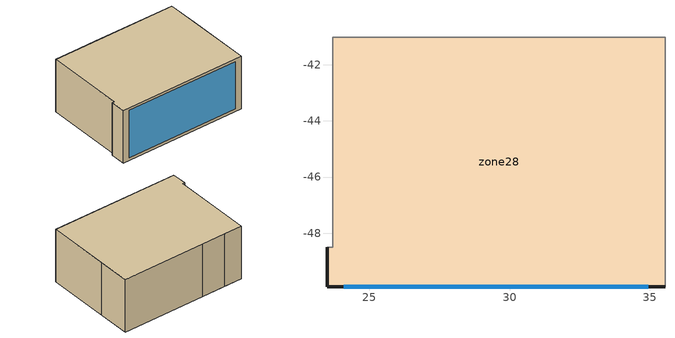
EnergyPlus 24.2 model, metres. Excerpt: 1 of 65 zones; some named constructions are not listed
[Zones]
zone28
 floor to zone42 (Generic Interior Floor): 35.54,-41.02 35.54,-49.9 23.49,-49.9 23.49,-48.51 23.69,-48.51 23.69,-41.02 z0.05
 wall outside (WL_POLIMI-LC_EW05): 23.49,-48.51 23.49,-49.9 z0.05:5.17
 wall outside (WL_POLIMI-LC_EW02): 23.49,-49.9 35.54,-49.9 z0.05:5.17
 wall to zone14 (WL_POLIMI-LC_IW02): 23.69,-41.02 23.69,-48.51 23.49,-48.51 / 27.68,-41.02 25.39,-41.02 z0.05:5.17
 wall to zone46 (Generic Interior Floor): 23.69,-41.02 23.69,-48.51 23.49,-48.51 23.49,-49.9 35.54,-49.9 35.54,-41.02 z5.17
 wall to zone14 (WL_POLIMI-LC_IW03): 35.54,-41.02 27.68,-41.02 / 25.39,-41.02 23.69,-41.02 z0.05:5.17
 wall to zone12-2 (WL_POLIMI-LC_IW02): 35.54,-44.02 35.54,-41.02 z0.05:5.17
 wall to zone30 (WL_POLIMI-LC_IW02): 35.54,-49.9 35.54,-44.02 z0.05:5.17
 window (curtainWallWindowConstruction_U0.9_SHGC0.67_VT0.8): 24.09,-49.9 34.94,-49.9 z0.31:4.91
[SCHEDULE:COMPACT]
OccSch_B1.1: Through: 1/6, For: AllDays, Until: 24:00, 0, Through: 2/16, For: AllDays, Until: 9:00, 0, Until: 18:00, 0.15, Until: 24:00, 0, Through: 5/31, For: Monday, Until: 9:00, 0, Until: 14:00, 0.54, Until: 18:00, 0.58, Until: 24:00, 0, For: Tuesday, Until: 9:00, 0, Until: 14:00, 0.65, Until: 18:00, 0.6, Until: 24:00, 0, For: Wednesday, Until: 9:00, 0, Until: 14:00, 0.56, Until: 18:00, 0.67, Until: 24:00, 0, For: Thursday, Until: 9:00, 0, Until: 14:00, 0.58, Until: 18:00, 0.56, Until: 24:00, 0, For: Friday, Until: 9:00, 0, Until: 14:00, 0.67, Until: 18:00, 0, Until: 24:00, 0, For: Saturday, Until: 24:00, 0, Through: 8/10, For: AllDays, Until: 9:00, 0, Until: 18:00, 0.15, Until: 24:00, 0, Through: 8/26, For: AllDays, Until: 24:00, 0, Through: 9/15, For: AllDays, Until: 9:00, 0, Until: 18:00, 0.15, Until: 24:00, 0, Through: 12/20, For: Monday, Until: 9:00, 0, Until: 14:00, 0.61, Until: 18:00, 0.65, Until: 24:00, 0, For: Tuesday, Until: 9:00, 0, Until: 14:00, 0.69, Until: 18:00, 0.75, Until: 24:00, 0, For: Wednesday, Until: 9:00, 0, Until: 14:00, 0.75, Until: 18:00, 0.65, Until: 24:00, 0, For: Thursday, Until: 24:00, 0, For: Friday, Until: 9:00, 0, Until: 14:00, 0.69, Until: 18:00, 0, Until: 24:00, 0, For: Saturday, Until: 24:00, 0, Through: 12/31, For: AllDays, Until: 24:00, 0
VAV_OccSch_B0.6: Through: 1/6, For: AllDays, Until: 24:00, 0.214, Through: 2/16, For: AllDays, Until: 9:00, 0.214, Until: 18:00, 0.15, Until: 24:00, 0.214, Through: 5/31, For: Monday, Until: 9:00, 0.214, Until: 14:00, 0.3, Until: 18:00, 0.21, Until: 24:00, 0.214, For: Tuesday, Until: 24:00, 0.214, For: Wednesday, Until: 9:00, 0.214, Until: 14:00, 0.12, Until: 18:00, 0.214, Until: 24:00, 0.214, For: Thursday, Until: 24:00, 0.214, For: Friday, Until: 9:00, 0.214, Until: 14:00, 0.3, Until: 18:00, 0.21, Until: 24:00, 0.214, For: Saturday, Until: 24:00, 0.214, Through: 8/10, For: AllDays, Until: 9:00, 0.214, Until: 18:00, 0.15, Until: 24:00, 0.214, Through: 8/26, For: AllDays, Until: 24:00, 0.214, Through: 9/15, For: AllDays, Until: 9:00, 0.214, Until: 18:00, 0.15, Until: 24:00, 0.214, Through: 12/20, For: Monday, Until: 9:00, 0.214, Until: 14:00, 0.39, Until: 18:00, 0.4, Until: 24:00, 0.214, For: Tuesday, Until: 9:00, 0.214, Until: 14:00, 0.214, Until: 18:00, 0.44, Until: 24:00, 0.214, For: Wednesday, Until: 9:00, 0.214, Until: 14:00, 0.39, Until: 18:00, 0.214, Until: 24:00, 0.214, For: Thursday, Until: 9:00, 0.214, Until: 14:00, 0.07, Until: 18:00, 0.4, Until: 24:00, 0.214, For: Friday, Until: 9:00, 0.214, Until: 14:00, 0.44, Until: 18:00, 0.214, Until: 24:00, 0.214, For: Saturday, Until: 24:00, 0.214, Through: 12/31, For: AllDays, Until: 24:00, 0.214
VAV_OccSch_B1.3: Through: 1/6, For: AllDays, Until: 24:00, 0.214, Through: 2/16, For: AllDays, Until: 9:00, 0.214, Until: 18:00, 0.15, Until: 24:00, 0.214, Through: 5/31, For: Monday, Until: 24:00, 0.214, For: Tuesday, Until: 9:00, 0.214, Until: 14:00, 0.03, Until: 18:00, 0.214, Until: 24:00, 0.214, For: Wednesday, Until: 9:00, 0.214, Until: 14:00, 0.22, Until: 18:00, 0.214, Until: 24:00, 0.214, For: Thursday, Until: 24:00, 0.214, For: Friday, Until: 9:00, 0.214, Until: 14:00, 0.44, Until: 18:00, 0.214, Until: 24:00, 0.214, For: Saturday, Until: 24:00, 0.214, Through: 8/10, For: AllDays, Until: 9:00, 0.214, Until: 18:00, 0.15, Until: 24:00, 0.214, Through: 8/26, For: AllDays, Until: 24:00, 0.214, Through: 9/15, For: AllDays, Until: 9:00, 0.214, Until: 18:00, 0.15, Until: 24:00, 0.214, Through: 12/20, For: Monday, Until: 24:00, 0.214, For: Tuesday, Until: 9:00, 0.214, Until: 14:00, 0.86, Until: 18:00, 0.214, Until: 24:00, 0.214, For: Wednesday, Until: 24:00, 0.214, For: Thursday, Until: 24:00, 0.214, For: Friday, Until: 9:00, 0.214, Until: 14:00, 0.64, Until: 18:00, 0.214, Until: 24:00, 0.214, For: Saturday, Until: 24:00, 0.214, Through: 12/31, For: AllDays, Until: 24:00, 0.214
VAV_OccSch_B0.2: Through: 1/6, For: AllDays, Until: 24:00, 0.214, Through: 2/16, For: AllDays, Until: 9:00, 0.214, Until: 18:00, 0.15, Until: 24:00, 0.214, Through: 5/31, For: Monday, Until: 9:00, 0.214, Until: 14:00, 0.17, Until: 18:00, 0.17, Until: 24:00, 0.214, For: Tuesday, Until: 24:00, 0.214, For: Wednesday, Until: 9:00, 0.214, Until: 14:00, 0.08, Until: 18:00, 0.08, Until: 24:00, 0.214, For: Thursday, Until: 9:00, 0.214, Until: 14:00, 0.214, Until: 18:00, 0.08, Until: 24:00, 0.214, For: Friday, Until: 9:00, 0.214, Until: 14:00, 0.214, Until: 18:00, 0.08, Until: 24:00, 0.214, For: Saturday, Until: 24:00, 0.214, Through: 8/10, For: AllDays, Until: 9:00, 0.214, Until: 18:00, 0.15, Until: 24:00, 0.214, Through: 8/26, For: AllDays, Until: 24:00, 0.214, Through: 9/15, For: AllDays, Until: 9:00, 0.214, Until: 18:00, 0.15, Until: 24:00, 0.214, Through: 12/20, For: Monday, Until: 9:00, 0.214, Until: 14:00, 0.35, Until: 18:00, 0.42, Until: 24:00, 0.214, For: Tuesday, Until: 9:00, 0.214, Until: 14:00, 0.47, Until: 18:00, 0.214, Until: 24:00, 0.214, For: Wednesday, Until: 9:00, 0.214, Until: 14:00, 0.42, Until: 18:00, 0.47, Until: 24:00, 0.214, For: Thursday, Until: 24:00, 0.214, For: Friday, Until: 24:00, 0.214, For: Saturday, Until: 24:00, 0.214, Through: 12/31, For: AllDays, Until: 24:00, 0.214
VAV_OccSch_B1.5: Through: 1/6, For: AllDays, Until: 24:00, 0.214, Through: 2/16, For: AllDays, Until: 9:00, 0.214, Until: 18:00, 0.15, Until: 24:00, 0.214, Through: 5/31, For: Monday, Until: 9:00, 0.214, Until: 14:00, 0.23, Until: 18:00, 0.17, Until: 24:00, 0.214, For: Tuesday, Until: 9:00, 0.214, Until: 14:00, 0.24, Until: 18:00, 0.23, Until: 24:00, 0.214, For: Wednesday, Until: 24:00, 0.214, For: Thursday, Until: 9:00, 0.214, Until: 14:00, 0.34, Until: 18:00, 0.37, Until: 24:00, 0.214, For: Friday, Until: 9:00, 0.214, Until: 14:00, 0.34, Until: 18:00, 0.34, Until: 24:00, 0.214, For: Saturday, Until: 24:00, 0.214, Through: 8/10, For: AllDays, Until: 9:00, 0.214, Until: 18:00, 0.15, Until: 24:00, 0.214, Through: 8/26, For: AllDays, Until: 24:00, 0.214, Through: 9/15, For: AllDays, Until: 9:00, 0.214, Until: 18:00, 0.15, Until: 24:00, 0.214, Through: 12/20, For: Monday, Until: 9:00, 0.214, Until: 14:00, 0.214, Until: 18:00, 0.24, Until: 24:00, 0.214, For: Tuesday, Until: 9:00, 0.214, Until: 14:00, 0.16, Until: 18:00, 0.21, Until: 24:00, 0.214, For: Wednesday, Until: 9:00, 0.214, Until: 14:00, 0.12, Until: 18:00, 0.214, Until: 24:00, 0.214, For: Thursday, Until: 9:00, 0.214, Until: 14:00, 0.24, Until: 18:00, 0.24, Until: 24:00, 0.214, For: Friday, Until: 9:00, 0.214, Until: 14:00, 0.12, Until: 18:00, 0.15, Until: 24:00, 0.214, For: Saturday, Until: 24:00, 0.214, Through: 12/31, For: AllDays, Until: 24:00, 0.214
VAV_OccSch_B1.4: Through: 1/6, For: AllDays, Until: 24:00, 0.214, Through: 2/16, For: AllDays, Until: 9:00, 0.214, Until: 18:00, 0.15, Until: 24:00, 0.214, Through: 5/31, For: Monday, Until: 9:00, 0.214, Until: 14:00, 0.47, Until: 18:00, 0.47, Until: 24:00, 0.214, For: Tuesday, Until: 24:00, 0.214, For: Wednesday, Until: 24:00, 0.214, For: Thursday, Until: 9:00, 0.214, Until: 14:00, 0.13, Until: 18:00, 0.214, Until: 24:00, 0.214, For: Friday, Until: 9:00, 0.214, Until: 14:00, 0.68, Until: 18:00, 0.68, Until: 24:00, 0.214, For: Saturday, Until: 24:00, 0.214, Through: 8/10, For: AllDays, Until: 9:00, 0.214, Until: 18:00, 0.15, Until: 24:00, 0.214, Through: 8/26, For: AllDays, Until: 24:00, 0.214, Through: 9/15, For: AllDays, Until: 9:00, 0.214, Until: 18:00, 0.15, Until: 24:00, 0.214, Through: 12/20, For: Monday, Until: 24:00, 0.214, For: Tuesday, Until: 9:00, 0.214, Until: 14:00, 0.42, Until: 18:00, 0.42, Until: 24:00, 0.214, For: Wednesday, Until: 9:00, 0.214, Until: 14:00, 0.64, Until: 18:00, 0.76, Until: 24:00, 0.214, For: Thursday, Until: 9:00, 0.214, Until: 14:00, 0.29, Until: 18:00, 0.29, Until: 24:00, 0.214, For: Friday, Until: 24:00, 0.214, For: Saturday, Until: 24:00, 0.214, Through: 12/31, For: AllDays, Until: 24:00, 0.214
VAV_OccSch_B1.2: Through: 1/6, For: AllDays, Until: 24:00, 0.214, Through: 2/16, For: AllDays, Until: 9:00, 0.214, Until: 18:00, 0.15, Until: 24:00, 0.214, Through: 5/31, For: Monday, Until: 9:00, 0.214, Until: 14:00, 0.18, Until: 18:00, 0.18, Until: 24:00, 0.214, For: Tuesday, Until: 9:00, 0.214, Until: 14:00, 0.32, Until: 18:00, 0.32, Until: 24:00, 0.214, For: Wednesday, Until: 9:00, 0.214, Until: 14:00, 0.36, Until: 18:00, 0.36, Until: 24:00, 0.214, For: Thursday, Until: 9:00, 0.214, Until: 14:00, 0.32, Until: 18:00, 0.32, Until: 24:00, 0.214, For: Friday, Until: 9:00, 0.214, Until: 14:00, 0.46, Until: 18:00, 0.32, Until: 24:00, 0.214, For: Saturday, Until: 24:00, 0.214, Through: 8/10, For: AllDays, Until: 9:00, 0.214, Until: 18:00, 0.15, Until: 24:00, 0.214, Through: 8/26, For: AllDays, Until: 24:00, 0.214, Through: 9/15, For: AllDays, Until: 9:00, 0.214, Until: 18:00, 0.15, Until: 24:00, 0.214, Through: 12/20, For: Monday, Until: 9:00, 0.214, Until: 14:00, 0.64, Until: 18:00, 0.44, Until: 24:00, 0.214, For: Tuesday, Until: 9:00, 0.214, Until: 14:00, 0.214, Until: 18:00, 0.64, Until: 24:00, 0.214, For: Wednesday, Until: 9:00, 0.214, Until: 14:00, 0.64, Until: 18:00, 0.46, Until: 24:00, 0.214, For: Thursday, Until: 9:00, 0.214, Until: 14:00, 0.42, Until: 18:00, 0.46, Until: 24:00, 0.214, For: Friday, Until: 9:00, 0.214, Until: 14:00, 0.214, Until: 18:00, 0.24, Until: 24:00, 0.214, For: Saturday, Until: 24:00, 0.214, Through: 12/31, For: AllDays, Until: 24:00, 0.214
VAV_OccSch_B1.1: Through: 1/6, For: AllDays, Until: 24:00, 0.214, Through: 2/16, For: AllDays, Until: 9:00, 0.214, Until: 18:00, 0.15, Until: 24:00, 0.214, Through: 5/31, For: Monday, Until: 9:00, 0.214, Until: 14:00, 0.54, Until: 18:00, 0.58, Until: 24:00, 0.214, For: Tuesday, Until: 9:00, 0.214, Until: 14:00, 0.65, Until: 18:00, 0.6, Until: 24:00, 0.214, For: Wednesday, Until: 9:00, 0.214, Until: 14:00, 0.56, Until: 18:00, 0.67, Until: 24:00, 0.214, For: Thursday, Until: 9:00, 0.214, Until: 14:00, 0.58, Until: 18:00, 0.56, Until: 24:00, 0.214, For: Friday, Until: 9:00, 0.214, Until: 14:00, 0.67, Until: 18:00, 0.214, Until: 24:00, 0.214, For: Saturday, Until: 24:00, 0.214, Through: 8/10, For: AllDays, Until: 9:00, 0.214, Until: 18:00, 0.15, Until: 24:00, 0.214, Through: 8/26, For: AllDays, Until: 24:00, 0.214, Through: 9/15, For: AllDays, Until: 9:00, 0.214, Until: 18:00, 0.15, Until: 24:00, 0.214, Through: 12/20, For: Monday, Until: 9:00, 0.214, Until: 14:00, 0.61, Until: 18:00, 0.65, Until: 24:00, 0.214, For: Tuesday, Until: 9:00, 0.214, Until: 14:00, 0.69, Until: 18:00, 0.75, Until: 24:00, 0.214, For: Wednesday, Until: 9:00, 0.214, Until: 14:00, 0.75, Until: 18:00, 0.65, Until: 24:00, 0.214, For: Thursday, Until: 24:00, 0.214, For: Friday, Until: 9:00, 0.214, Until: 14:00, 0.69, Until: 18:00, 0.214, Until: 24:00, 0.214, For: Saturday, Until: 24:00, 0.214, Through: 12/31, For: AllDays, Until: 24:00, 0.214
VAV_OccSch_B2.3: Through: 1/6, For: AllDays, Until: 24:00, 0.214, Through: 2/16, For: AllDays, Until: 9:00, 0.214, Until: 18:00, 0.15, Until: 24:00, 0.214, Through: 5/31, For: Monday, Until: 9:00, 0.214, Until: 14:00, 0.47, Until: 18:00, 0.66, Until: 24:00, 0.214, For: Tuesday, Until: 9:00, 0.214, Until: 14:00, 0.52, Until: 18:00, 0.49, Until: 24:00, 0.214, For: Wednesday, Until: 9:00, 0.214, Until: 14:00, 0.49, Until: 18:00, 0.66, Until: 24:00, 0.214, For: Thursday, Until: 24:00, 0.214, For: Friday, Until: 9:00, 0.214, Until: 14:00, 0.46, Until: 18:00, 0.01, Until: 24:00, 0.214, For: Saturday, Until: 24:00, 0.214, Through: 8/10, For: AllDays, Until: 9:00, 0.214, Until: 18:00, 0.15, Until: 24:00, 0.214, Through: 8/26, For: AllDays, Until: 24:00, 0.214, Through: 9/15, For: AllDays, Until: 9:00, 0.214, Until: 18:00, 0.15, Until: 24:00, 0.214, Through: 12/20, For: Monday, Until: 24:00, 0.214, For: Tuesday, Until: 9:00, 0.214, Until: 14:00, 0.54, Until: 18:00, 0.214, Until: 24:00, 0.214, For: Wednesday, Until: 9:00, 0.214, Until: 14:00, 0.19, Until: 18:00, 0.19, Until: 24:00, 0.214, For: Thursday, Until: 9:00, 0.214, Until: 14:00, 0.54, Until: 18:00, 0.54, Until: 24:00, 0.214, For: Friday, Until: 9:00, 0.214, Until: 14:00, 0.214, Until: 18:00, 0.51, Until: 24:00, 0.214, For: Saturday, Until: 24:00, 0.214, Through: 12/31, For: AllDays, Until: 24:00, 0.214
VAV_OccSch_B2.4: Through: 1/6, For: AllDays, Until: 24:00, 0.214, Through: 2/16, For: AllDays, Until: 9:00, 0.214, Until: 18:00, 0.15, Until: 24:00, 0.214, Through: 5/31, For: Monday, Until: 24:00, 0.214, For: Tuesday, Until: 24:00, 0.214, For: Wednesday, Until: 24:00, 0.214, For: Thursday, Until: 24:00, 0.214, For: Friday, Until: 24:00, 0.214, For: Saturday, Until: 24:00, 0.214, Through: 8/10, For: AllDays, Until: 9:00, 0.214, Until: 18:00, 0.15, Until: 24:00, 0.214, Through: 8/26, For: AllDays, Until: 24:00, 0.214, Through: 9/15, For: AllDays, Until: 9:00, 0.214, Until: 18:00, 0.15, Until: 24:00, 0.214, Through: 12/20, For: Monday, Until: 24:00, 0.214, For: Tuesday, Until: 24:00, 0.214, For: Wednesday, Until: 24:00, 0.214, For: Thursday, Until: 24:00, 0.214, For: Friday, Until: 24:00, 0.214, For: Saturday, Until: 24:00, 0.214, Through: 12/31, For: AllDays, Until: 24:00, 0.214
VAV_OccSch_B2.6: Through: 1/6, For: AllDays, Until: 24:00, 0.214, Through: 2/16, For: AllDays, Until: 9:00, 0.214, Until: 18:00, 0.15, Until: 24:00, 0.214, Through: 5/31, For: Monday, Until: 9:00, 0.214, Until: 14:00, 0.27, Until: 18:00, 0.214, Until: 24:00, 0.214, For: Tuesday, Until: 24:00, 0.214, For: Wednesday, Until: 24:00, 0.214, For: Thursday, Until: 9:00, 0.214, Until: 14:00, 0.27, Until: 18:00, 0.29, Until: 24:00, 0.214, For: Friday, Until: 24:00, 0.214, For: Saturday, Until: 24:00, 0.214, Through: 8/10, For: AllDays, Until: 9:00, 0.214, Until: 18:00, 0.15, Until: 24:00, 0.214, Through: 8/26, For: AllDays, Until: 24:00, 0.214, Through: 9/15, For: AllDays, Until: 9:00, 0.214, Until: 18:00, 0.15, Until: 24:00, 0.214, Through: 12/20, For: Monday, Until: 9:00, 0.214, Until: 14:00, 0.35, Until: 18:00, 0.35, Until: 24:00, 0.214, For: Tuesday, Until: 9:00, 0.214, Until: 14:00, 0.3, Until: 18:00, 0.3, Until: 24:00, 0.214, For: Wednesday, Until: 9:00, 0.214, Until: 14:00, 0.27, Until: 18:00, 0.214, Until: 24:00, 0.214, For: Thursday, Until: 9:00, 0.214, Until: 14:00, 0.3, Until: 18:00, 0.35, Until: 24:00, 0.214, For: Friday, Until: 9:00, 0.214, Until: 14:00, 0.3, Until: 18:00, 0.33, Until: 24:00, 0.214, For: Saturday, Until: 24:00, 0.214, Through: 12/31, For: AllDays, Until: 24:00, 0.214
VAV_OccSch_B2.5: Through: 1/6, For: AllDays, Until: 24:00, 0.214, Through: 2/16, For: AllDays, Until: 9:00, 0.214, Until: 18:00, 0.15, Until: 24:00, 0.214, Through: 5/31, For: Monday, Until: 9:00, 0.214, Until: 14:00, 0.22, Until: 18:00, 0.3, Until: 24:00, 0.214, For: Tuesday, Until: 9:00, 0.214, Until: 14:00, 0.3, Until: 18:00, 0.52, Until: 24:00, 0.214, For: Wednesday, Until: 24:00, 0.214, For: Thursday, Until: 9:00, 0.214, Until: 14:00, 0.52, Until: 18:00, 0.3, Until: 24:00, 0.214, For: Friday, Until: 9:00, 0.214, Until: 14:00, 0.34, Until: 18:00, 0.214, Until: 24:00, 0.214, For: Saturday, Until: 24:00, 0.214, Through: 8/10, For: AllDays, Until: 9:00, 0.214, Until: 18:00, 0.15, Until: 24:00, 0.214, Through: 8/26, For: AllDays, Until: 24:00, 0.214, Through: 9/15, For: AllDays, Until: 9:00, 0.214, Until: 18:00, 0.15, Until: 24:00, 0.214, Through: 12/20, For: Monday, Until: 24:00, 0.214, For: Tuesday, Until: 9:00, 0.214, Until: 14:00, 0.66, Until: 18:00, 0.214, Until: 24:00, 0.214, For: Wednesday, Until: 9:00, 0.214, Until: 14:00, 0.39, Until: 18:00, 0.33, Until: 24:00, 0.214, For: Thursday, Until: 9:00, 0.214, Until: 14:00, 0.66, Until: 18:00, 0.214, Until: 24:00, 0.214, For: Friday, Until: 9:00, 0.214, Until: 14:00, 0.214, Until: 18:00, 0.33, Until: 24:00, 0.214, For: Saturday, Until: 24:00, 0.214, Through: 12/31, For: AllDays, Until: 24:00, 0.214
VAV_OccSch_B2.2: Through: 1/6, For: AllDays, Until: 24:00, 0.214, Through: 2/16, For: AllDays, Until: 9:00, 0.214, Until: 18:00, 0.15, Until: 24:00, 0.214, Through: 5/31, For: Monday, Until: 9:00, 0.214, Until: 14:00, 0.29, Until: 18:00, 0.214, Until: 24:00, 0.214, For: Tuesday, Until: 9:00, 0.214, Until: 14:00, 0.42, Until: 18:00, 0.42, Until: 24:00, 0.214, For: Wednesday, Until: 9:00, 0.214, Until: 14:00, 0.42, Until: 18:00, 0.214, Until: 24:00, 0.214, For: Thursday, Until: 24:00, 0.214, For: Friday, Until: 24:00, 0.214, For: Saturday, Until: 24:00, 0.214, Through: 8/10, For: AllDays, Until: 9:00, 0.214, Until: 18:00, 0.15, Until: 24:00, 0.214, Through: 8/26, For: AllDays, Until: 24:00, 0.214, Through: 9/15, For: AllDays, Until: 9:00, 0.214, Until: 18:00, 0.15, Until: 24:00, 0.214, Through: 12/20, For: Monday, Until: 9:00, 0.214, Until: 14:00, 0.09, Until: 18:00, 0.09, Until: 24:00, 0.214, For: Tuesday, Until: 9:00, 0.214, Until: 14:00, 0.33, Until: 18:00, 0.29, Until: 24:00, 0.214, For: Wednesday, Until: 9:00, 0.214, Until: 14:00, 0.09, Until: 18:00, 0.09, Until: 24:00, 0.214, For: Thursday, Until: 9:00, 0.214, Until: 14:00, 0.44, Until: 18:00, 0.57, Until: 24:00, 0.214, For: Friday, Until: 9:00, 0.214, Until: 14:00, 0.21, Until: 18:00, 0.21, Until: 24:00, 0.214, For: Saturday, Until: 24:00, 0.214, Through: 12/31, For: AllDays, Until: 24:00, 0.214
[Schedule:Constant]
Name | Hourly Value
Office Hot Water..zone10_SHW_Target; Office Hot Water..zone32_SHW_Target; Office Hot Water..zone45_SHW_Target; Office Hot Water..zone46_SHW_Target; Office Hot Water..zone09_SHW_Target; Office Hot Water..zone11_SHW_Target; Office Hot Water..zone47_SHW_Target; Office Hot Water..zone08_SHW_Target; Office Hot Water..zone48_SHW_Target | 60
Office Hot Water..zone10_SHW_Sensible; Office Hot Water..zone32_SHW_Sensible; Office Hot Water..zone45_SHW_Sensible; Office Hot Water..zone46_SHW_Sensible; Office Hot Water..zone09_SHW_Sensible; Office Hot Water..zone11_SHW_Sensible; Office Hot Water..zone47_SHW_Sensible; Office Hot Water..zone08_SHW_Sensible; Office Hot Water..zone48_SHW_Sensible | 0.2
Office Hot Water..zone10_SHW_Latent; Office Hot Water..zone32_SHW_Latent; Office Hot Water..zone45_SHW_Latent; Office Hot Water..zone46_SHW_Latent; Office Hot Water..zone09_SHW_Latent; Office Hot Water..zone11_SHW_Latent; Office Hot Water..zone47_SHW_Latent; Office Hot Water..zone08_SHW_Latent; Office Hot Water..zone48_SHW_Latent | 0.05
